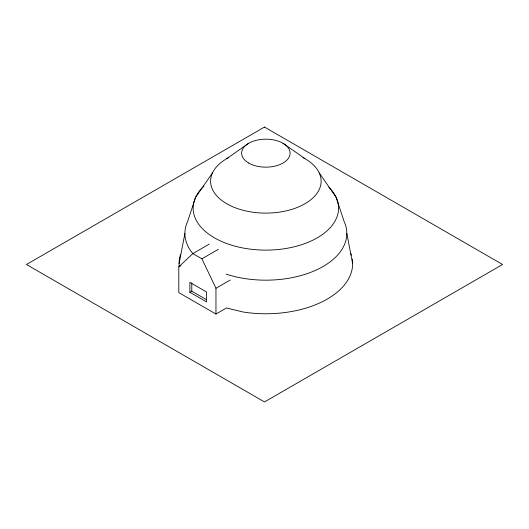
<?xml version="1.0" encoding="UTF-8"?>
<svg xmlns="http://www.w3.org/2000/svg" width="529" height="529" viewBox="0 0 529 529"><rect width="100%" height="100%" fill="white"/><g stroke="black" fill="none" stroke-linecap="round" stroke-linejoin="round"><path stroke-width="0.79" d="M179.086 263.667L184.905 233.428M212.479 172.943L195.624 197.277L187.663 221.334A80.957 46.744 0 0 0 192.854 253.629L201.906 258.807L215.958 288.265L215.958 314.047L226.432 307.997L243.4 312.057A86.776 50.096 0 0 0 352.268 259.051M215.958 314.047L178.802 292.603L178.802 266.814L192.86 253.583L209.286 244.1M226.782 158.64L248.723 143.266M178.802 266.814L180.944 265.578M201.906 258.807L218.332 249.324M189.878 292.259L206.541 301.874L206.541 291.982L189.878 282.36L189.878 292.259L191.782 291.155L206.363 299.573M215.958 288.265L230.241 280.02M283.002 143.266L304.942 158.64M319.245 172.943L336.1 197.277L344.062 221.334A80.957 46.744 0 0 1 315.476 270.365A80.957 46.744 0 0 1 226.108 274.148M346.819 233.428L352.638 263.667M191.782 282.909L191.782 291.155M179.252 266.735A86.776 50.096 0 0 1 180.568 254.449M350.899 253.689A86.776 50.096 0 0 1 351.395 255.209M328.833 187.147A72.718 41.983 0 0 1 312.064 240.556A72.718 41.983 0 0 1 218.054 239.776A72.718 41.983 0 0 1 203.963 186.109M302.985 157.569A55.267 31.905 0 0 1 305.57 203.394A55.267 31.905 0 0 1 226.154 203.394A55.267 31.905 0 0 1 228.733 157.569M264.5 127.066L26.45 264.5L264.5 401.934L502.55 264.5L264.5 127.066M248.723 163.058A24.241 13.992 0 0 0 289.277 156.789A24.241 13.992 0 0 0 259.587 139.649A24.241 13.992 0 0 0 248.723 163.058"/></g></svg>
